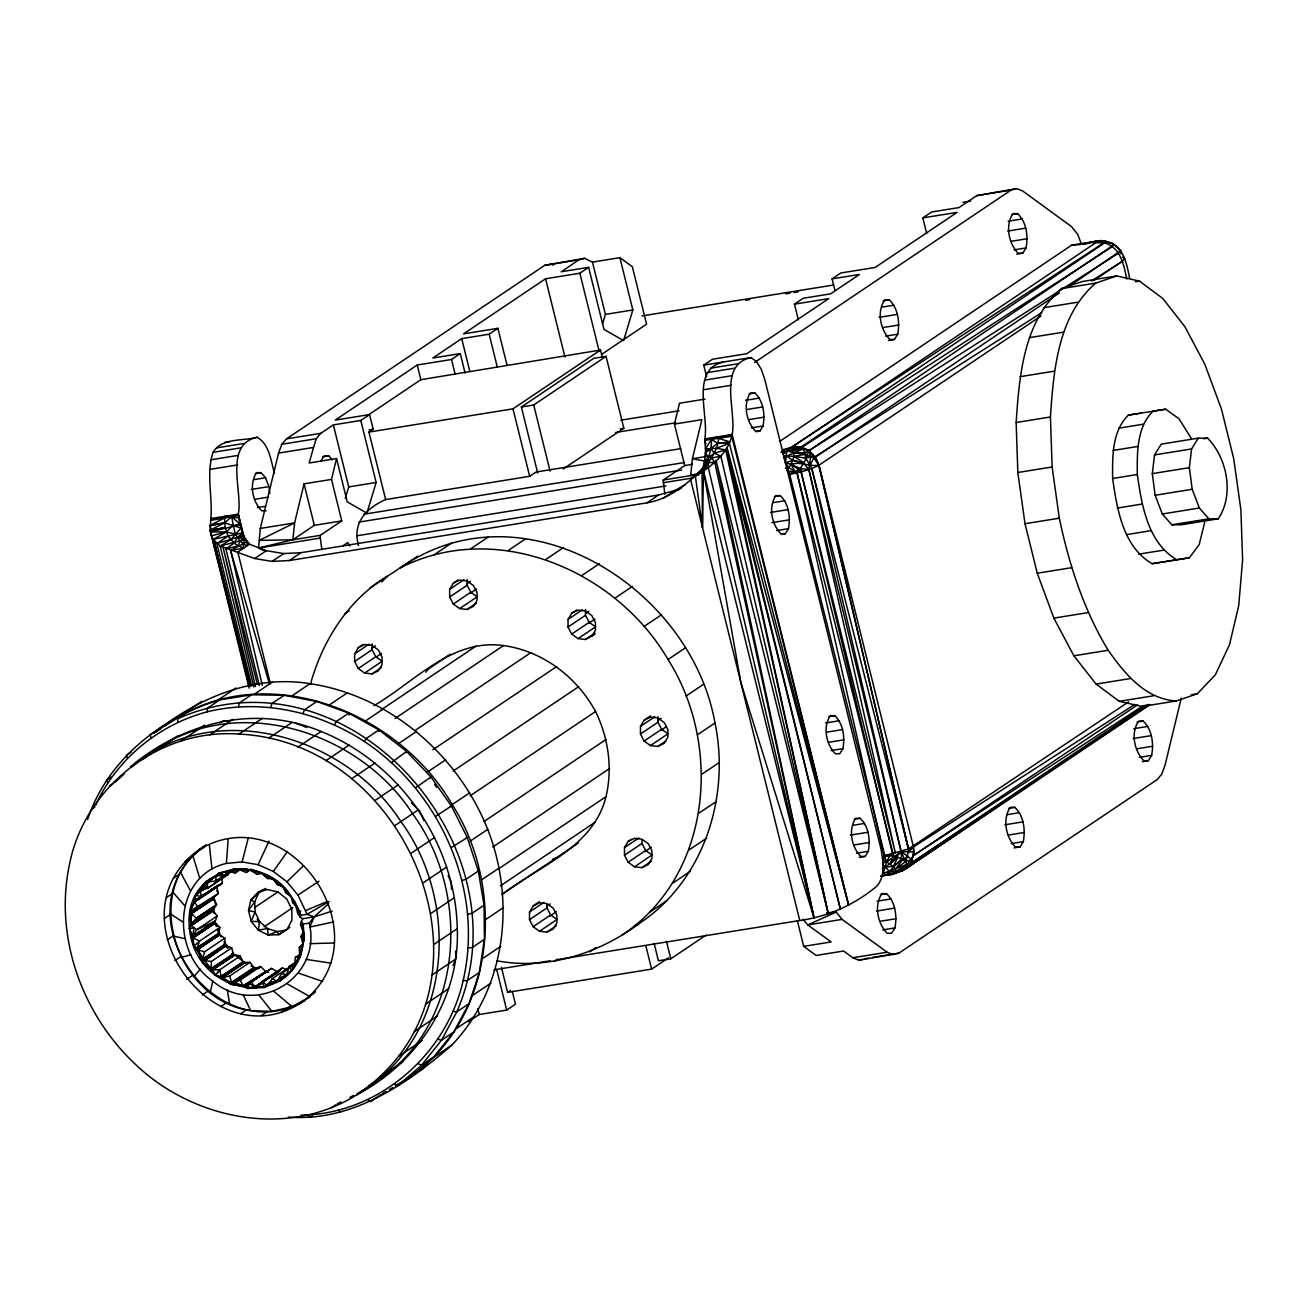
<?xml version="1.0" encoding="UTF-8"?>
<svg xmlns="http://www.w3.org/2000/svg" width="1308" height="1308" viewBox="0 0 1308 1308"><rect width="100%" height="100%" fill="white"/><g stroke="black" fill="none" stroke-linecap="round" stroke-linejoin="round"><path stroke-width="1.5" d="M358.327 647.656L364.703 644.582L372.044 645.433L378.404 649.994L382.05 657.025L382.034 664.66L378.355 670.841L371.979 673.914L364.638 673.064L358.294 668.502L354.632 661.472L354.648 653.853L358.327 647.656L363.101 644.452M364.638 673.064L382.149 661.308L375.788 656.747L372.126 649.716L372.142 643.994M453.336 583.188L459.713 580.114L467.054 580.965L473.398 585.526L477.06 592.557L477.044 600.192L473.365 606.372L466.989 609.446L459.648 608.596L453.287 604.034L449.641 597.004L449.658 589.368L453.336 583.188L458.111 579.984M459.648 608.596L477.142 596.824L470.798 592.279L467.136 585.248L467.152 579.526M533.19 905.872L539.566 902.782L546.908 903.632L553.251 908.193L556.914 915.224L556.897 922.859L553.219 929.04L546.842 932.114L539.501 931.263L533.141 926.718L529.495 919.671L529.511 912.052L533.19 905.872L539.55 901.588M539.501 931.263L556.995 919.508L550.652 914.946L546.989 907.915L547.006 904.106M594.944 634.266L585.379 639.481L578.038 638.631L571.694 634.086L568.032 627.039L568.048 619.42L571.727 613.239L576.501 610.019M578.038 638.631L595.549 626.875L589.189 622.314L585.526 615.283L585.543 609.561M628.2 841.387L634.56 838.314L641.917 839.164L648.261 843.725L651.924 850.756L651.907 858.391L648.212 864.572L641.852 867.645L634.511 866.795L628.151 862.25L624.488 855.203L624.505 847.584L628.2 841.387L631.372 839.262M644.157 720.185L650.534 717.111L657.875 717.961L664.235 722.506L667.881 729.537L667.865 737.172L664.186 743.353L657.81 746.443L650.468 745.576L644.108 741.031L640.462 734.001L640.479 726.365L644.157 720.185L650.517 715.901M634.511 866.795L652.005 855.04L645.661 850.478L641.999 843.447L641.999 839.638M650.468 745.576L667.963 733.821L661.619 729.275L657.957 722.229L657.973 716.506M1129.621 278.391C1126.793 263.938 1123.441 244.187 1105.734 241.555L791.013 447.401L792.73 449.952C796.065 457.326 790.653 464.438 787.285 470.618L789.656 474.379L886.432 862.185L883.26 873.384C889.489 878.159 898.563 871.504 904.711 869.297L973.871 822.405M211.765 889.358L216.817 885.974L218.289 893.56L213.678 897.419L216.539 904.613L212.991 910.237L217.079 916.074L214.855 922.532L219.891 927.405L199.552 941.09L192.897 937.738L189.464 928.745L194.058 927.781L192.521 937.133L193.797 946.256L197.197 949.592L202.707 962.23L211.406 969.719L215.444 975.294L221.265 977.534L230.862 984.303C236.225 981.131 242.699 986.167 247.67 988.472L264.363 987.442L276.773 981.082L279.52 981.311L291.815 970.601L294.513 965.091L295.33 957.489L299.614 955.429L299.287 947.303C307.478 942.79 302.197 931.247 303.08 924.102L301.347 921.453L302.835 918.674L300.333 917.366L297.701 913.442C283.918 849.301 181.42 856.544 189.464 928.745C197.345 1005.574 313.397 1010.152 303.08 924.102L309.26 923.105L314.182 916.843L328.521 903.779M1204.668 522.464L1199.142 544.717L1189.348 557.797L1152.119 563.699C1122.934 546.695 1117.081 509.155 1112.618 478.499C1112.487 456.721 1111.751 431.673 1128.363 415.11L1165.608 409.208L1178.999 418.756L1191.212 438.294M1189.348 557.797L1176.808 559.726C1147.639 542.722 1141.786 505.166 1137.306 474.51C1137.175 452.731 1136.439 427.683 1153.051 411.137L1165.608 409.208M227.608 948.349L225.139 944.834L224.845 938.147L219.106 934.435L196.707 949.052L199.552 941.09L193.797 946.256C197.541 950.589 204.048 955.952 202.707 962.23L212.059 970.029L219.891 969.669L240.231 956.001L243.223 962.377L249.992 962.312L254.177 968.116L259.164 968.558M556.309 959.778L799.76 920.505C828.193 916.646 854.516 904.629 876.638 886.35C885.647 876.327 883.145 861.334 881.036 849.17L764.886 379.827L761.223 369.199L756.351 361.384L750.988 357.575C717.144 365.014 736.829 411.906 732.153 434.469C729.406 448.366 719.171 459.206 708.298 467.561L704.62 467.201L695.365 476.226L702.478 527.435L703.459 470.994C708.969 460.089 718.975 450.165 718.517 436.676L711.536 439.341L704.718 438.899C709.394 416.336 689.708 369.445 723.553 362.005M708.298 467.561L708.413 462.721L704.571 460.939L705.568 450.41L704.718 438.899L732.153 434.469L848.63 905.169L727.019 447.532L840.439 909.338L726.365 448.693L828.275 913.72L716.13 460.841L813.985 917.644L740.949 682.907L703.459 470.994L708.298 467.561L813.985 917.644L714.708 462.264L711.716 458.029L705.355 455.74M882.246 868.414L889.947 864.016L893.675 856.102L797.013 472.809L788.789 467.528L785.454 462.869L787.04 448.693L791.013 447.401M232.889 952.911L231.712 954.219L233.903 954.987L211.406 969.719L233.396 954.497L231.712 947.826L211.373 961.494L211.046 968.705L233.396 954.497L240.231 956.001M1082.713 243.844L1104.59 240.721L1114.236 244.58L809.112 450.59L804.109 462.836L792.762 460.367L785.454 462.869L791.046 464.307L795.264 472.351L787.285 470.618L789.656 474.379L798.567 469.899L801.117 471.943L895.408 853.225L808.884 469.507L810.568 457.081L809.112 450.59L801.199 446.895L792.959 446.502L1096.921 241.947L1105.734 241.555L1101.189 240.574L1071.808 245.07L779.503 441.532M95.5 805.532C116.298 759.441 158.546 724.714 207.285 711.797L207.498 708.135L219.744 699.894L251.463 694.777L284.13 695.316L316.863 701.48L348.745 713.122L378.944 729.913L406.592 751.397L430.97 777.001L451.391 805.99L467.316 837.61L478.303 870.997L484.042 905.218L484.401 939.34L479.333 972.449L469.016 1003.645L453.712 1032.061L433.831 1056.929L409.927 1077.563L396.291 1085.493M356.855 1094.747C511.493 991.219 412.331 741.701 238.939 734.099C160.116 728.066 85.118 786.37 69.667 863.542C53.873 936.103 81.685 1013.88 135.28 1064.221C192.897 1119.468 287.204 1138.777 356.855 1094.747C417.857 1062.815 460.089 998.56 457.277 928.68C455.511 843.742 400.035 763.12 321.13 731.483C255.207 703.835 183.856 722.13 130.424 766.75M216.18 926.277L214.855 922.532L192.521 937.133L214.692 921.846L192.57 936.397L189.464 928.745L190.886 924.118L191.36 912.673L197.949 907.229L194.418 901.833L195.628 895.228L205.585 882.132L215.706 881.02L216.065 876.033L219.106 873.074L235.015 868.823L251.921 869.787C274.811 875.379 293.074 893.397 300.889 915.306L300.333 917.366L297.554 908.275L300.889 915.306L307.086 914.308L329.158 901.506M704.898 440.355L731.761 436.3L848.63 905.169L729.357 443.347L717.667 443.298L711.536 439.341C711.634 449.511 708.609 459.5 703.034 467.986C687.795 483.649 669.516 499.116 646.97 502.828L289.33 560.543L272.097 561.394L254.684 558.532L220.202 546.057L213.237 539.403L211.438 535.839L210.147 530.214L210.866 518.573C212.73 496.713 205.994 473.61 213.024 452.339C222.262 437.281 242.503 441.45 257.136 437.248C269.644 444.507 270.805 460.808 274.484 473.365M244.858 539.795L240.999 528.056L238.301 514.158C242.977 491.579 223.308 444.687 257.136 437.248M395.359 1085.771C494.081 1032.928 509.319 893.691 452.192 804.584C396.864 708.691 259.262 655.88 164.203 726.316M288.365 1117.065C351.149 1122.15 406.445 1084.659 451.62 1045.288C506.082 988.668 515.81 900.852 487.721 829.354C458.045 754.912 390.176 695.807 310.094 683.659C252.934 674.503 198.048 697.916 154.115 732.987L160.851 728.54M621.97 935.138C711.356 876.033 722.752 746.001 668.045 659.51C616.182 570.386 496.124 518.884 400.264 567.901C523.184 481.851 691 587.259 714.986 722.981C730.371 797.013 703.867 880.546 639.481 923.366C599.178 953.434 547.382 970.307 497.204 960.824M309.26 923.105C322.455 978.384 255.42 1017.706 212.763 981.082C170.874 953.074 172.64 875.968 226.398 863.394L228.132 839.703M1016.136 422.517C1019.341 375.723 1023.477 321.49 1061.409 288.643L1082.419 281.482L1116.721 275.939L1139.481 281.122L1162.649 298.355L1184.868 326.624L1204.864 364.311L1221.476 409.208L1233.722 458.716L1240.9 509.94L1242.6 559.922L1238.709 605.751L1229.471 644.762L1215.394 674.683L1197.327 693.796L1176.301 700.957L1142.015 706.484L1119.256 701.317L1096.088 684.084L1073.868 655.798L1053.872 618.128L1037.26 573.231L1025.014 523.723L1017.837 472.499L1016.136 422.517L1050.422 416.99C1053.643 370.197 1057.78 315.964 1095.695 283.117L1116.721 275.939M266.047 551.306L258.592 548.019L260.308 528.432L278.555 453.091L281.841 444.262L286.517 438.85L544.684 265.344L584.611 258.297L592.459 262.091L605.408 314.394L602.514 323.975M378.78 731.597L378.944 729.913L366.681 738.153L364.196 741.391C318.351 711.47 260.946 698.652 207.285 711.797M315.473 991.448C222.327 1078.364 98.46 911.202 205.781 845.181L184.82 861.792M304.878 1000.326C221.771 1050.062 127.563 928.337 190.657 857.885M266.014 551.126L258.592 548.019L292.829 539.795L294.594 522.906L304.061 483.829L331.496 479.415L336.548 458.568L309.113 462.999L316.144 438.736L320.803 433.324L333.36 424.887L360.795 420.457L369.543 414.571L373.172 429.237L368.938 432.081L385.647 499.558C366.093 508.256 351.95 523.233 358.588 545.534M243.043 994.489L250.613 1010.561C176.09 1000.522 138.517 887.936 206.468 845.23M763.054 425.983C765.115 414.652 763.627 401.229 754.88 392.972L750.449 392.956C742.781 404.254 746.198 421.617 755.468 431.084L759.883 431.1L763.054 425.983L751.283 427.88M788.462 528.661C790.523 517.314 789.035 503.907 780.287 495.634L775.857 495.634C768.188 506.932 771.606 524.279 780.876 533.762L785.291 533.762L788.462 528.661L776.69 530.558M842.908 748.666C844.968 737.32 843.48 723.913 834.733 715.639L830.302 715.623C822.634 726.937 826.051 744.285 835.322 753.751L839.736 753.768L842.908 748.666L831.136 750.563M897.729 334.178C899.871 322.406 898.334 308.475 889.244 299.892L884.649 299.875C876.687 311.615 880.219 329.632 889.849 339.475L894.443 339.475L897.729 334.178L885.614 336.14M868.316 851.328C870.376 839.998 868.888 826.574 860.141 818.301L855.71 818.301C848.042 829.599 851.459 846.946 860.729 856.429L865.144 856.429L868.316 851.328L856.544 853.225M894.966 927.912C897.108 916.14 895.571 902.209 886.481 893.626L881.886 893.609C873.924 905.349 877.455 923.366 887.086 933.209L891.68 933.209L894.966 927.912L882.867 929.874M1026.077 247.915C1028.219 236.143 1026.682 222.213 1017.591 213.629L1012.997 213.613C1005.035 225.352 1008.566 243.37 1018.196 253.212L1022.791 253.212L1026.077 247.915L1013.962 249.877M1023.314 841.649C1025.456 829.877 1023.919 815.947 1014.828 807.363L1010.234 807.347C1002.271 819.086 1005.803 837.104 1015.433 846.946L1020.027 846.946L1023.314 841.649L1011.215 843.611M1152.315 473.643L1154.539 454.922L1161.226 444.131L1198.259 438.164L1207.627 438.164C1227.231 458.209 1234.441 494.914 1218.222 518.818L1181.189 524.802L1171.821 524.786L1162.305 513.979L1155.16 495.258L1152.315 473.643L1189.364 467.659L1191.572 448.955L1198.259 438.164M1151.661 755.386C1153.803 743.614 1152.266 729.684 1143.176 721.1L1138.581 721.084C1130.619 732.823 1134.15 750.841 1143.781 760.684L1148.375 760.684L1151.661 755.386L1139.562 757.348M219.891 927.405L218.812 933.781L196.723 947.957L193.797 946.256L193.208 937.934L215.264 923.105L192.897 937.738L214.855 922.532L213.776 922.303L214.806 921.224L196.74 929.743L190.952 925.475L190.085 911.235L194.451 901.196L201.923 897.043L199.83 890.911L207.923 888.181L228.262 874.512L228.671 871.357M502.027 894.492C539.354 865.651 593.391 847.502 606.013 796.654C612.765 767.894 608.4 737.941 595.565 711.519C576.779 676.972 542.836 651.057 503.515 645.563C451.652 638.337 414.75 681.926 373.941 705.682M195.628 895.228L201.759 896.667L194.892 900.623L195.628 895.228L206.043 887.543M883.57 859.977L884.11 856.266L889.963 855.53L904.482 859.111L907.425 856.07L908.471 849.006L818.988 465.174L815.358 457.064L809.112 450.59L798.207 446.649L783.181 449.576L781.268 452.257L802.769 449.004L809.112 450.59L818.743 465.305L908.471 849.006L884.028 855.726L882.916 860.877L883.57 859.977L893.217 866.305L897.255 872.305L880.595 876.262M263.137 889.554L258.673 893.004L254.733 901.866L255.076 912.068L259.622 921.6L258.314 930.201L268.222 935.04L278.653 934.713L289.918 927.307M301.085 1115.135C378.045 1114.416 446.649 1054.886 463.163 980.46C484.14 890.11 440.616 792.125 364.196 741.391M219.123 879.793L207.923 888.181L207.089 882.491L219.254 873.875M310.83 684.46L311.5 680.454C323.959 638.451 349.318 598.933 387.479 576.158L381.822 581.946M238.547 706.761L239.217 703.017L251.463 694.777M301.347 921.453L300.497 924.789L303.342 932.179L301.363 937.542L303.897 939.504L300.186 956.262L294.218 965.762L289.313 966.35L286.779 974.411L279.094 978.58L279.52 981.311L289.182 972.531M213.793 899.822L214.512 896.013M299.467 955.756L300.186 956.262L302.491 944.572L300.186 956.262L294.578 964.715L299.091 956.083L300.186 956.262L299.761 954.758M210.245 992.674L212.763 981.082M224.845 938.147L204.506 951.832L202.92 958.993L225.139 944.834L203.1 960.072L197.197 949.592L219.106 934.435L217.488 930.037M702.559 469.866L704.571 460.939L708.429 457.571L714.381 453.189L725.678 449.936L828.275 913.72L720.822 456.149L714.381 453.189L710.898 448.628L705.568 450.41M664.807 494.195L663.205 480.036L684.722 465.583L674.438 424.086L679.49 403.24L704.963 399.12M1181.32 697.932L1164.97 765.458L1161.668 774.287L1157.008 779.699L898.825 953.205L858.915 960.252L852.816 957.75L843.578 951.014L816.143 955.445L803.701 946.371L797.34 920.668M1137.584 704.849L913.867 855.236L907.098 864.833L906.33 867.891L903.158 870.376L886.203 875.363M226.398 863.394L242.111 861.939L248.389 837.578M299.761 954.382L302.344 944.752M233.903 954.987L212.059 970.029L234.524 955.232L212.452 970.062L215.444 975.294L219.891 969.669L221.265 977.534L230.862 984.303L244.956 986.216L247.67 988.472L249.092 983.469L255.665 987.213L259.54 984.826M345.247 498.413L348.713 486.903L333.36 424.887M360.795 420.457L376.148 482.489L366.894 513.145L347.274 501.896L336.548 458.568M592.459 262.091L619.894 257.66L632.843 309.963L623.589 340.62L603.969 329.371L588.616 267.339L561.181 271.77L578.986 259.802L584.611 258.297M270.756 707.285L271.884 703.557L284.13 695.316M1041.005 315.964L818.988 465.174L913.36 846.521L913.851 851.917L911.12 863.133L905.561 868.97L899.839 871.21L903.158 870.376L891.206 874.333M87.587 819.544C107.043 760.177 161.162 717.307 219.744 699.894M783.427 456.361L786.713 456.067L792.762 460.367L803.897 463.522L808.884 469.507L901.147 851.655L907.425 856.07L905.528 861.694L895.767 868.692L883.26 873.384M240.28 869.575L235.195 872.992L227.706 871.242L235.015 868.823L236.748 870.965L226.987 871.291L224.927 875.886L216.458 875.624L205.585 882.132L200.386 890.454L203.737 888.394M453.009 965.615L455.887 958.224L455.56 951.096M287.319 973.463L291.815 970.601L293.581 966.187M406.036 752.77L406.592 751.397L391.452 762.58M302.998 713.367L304.617 709.721L316.863 701.48M242.111 861.939L258.085 864.686L268.99 841.109M1134.837 704.391L913.376 847.044L908.471 849.006L811.843 468.575L810.159 465.321L813.854 457.522L1041.74 312.694M286.828 969.735L282.397 967.871L262.058 981.54L256.662 986.739L261.387 983.567L256.352 986.984L264.363 987.442L277.59 981.049L281.531 973.512L291.7 966.677M282.692 887.004L273.356 879.614L277.361 884.862L282.92 886.513L285.863 893.037L290.262 895.898C283.918 889.26 278.212 877.962 267.584 878.551L261.796 873.466L257.006 874.365C251.725 869.951 239.151 864.85 235.195 872.992L237.827 870.31M882.687 864.49L885.532 867.237L893.217 866.305L898.007 857.149L889.947 864.016L901.147 851.655L913.851 851.917L911.12 863.133L891.615 874.136L885.941 875.183L901.572 858.62L901.147 851.655L811.843 468.575L818.743 465.305L815.358 457.064L1059.366 292.959M702.478 527.435L702.085 471.992L704.62 467.201L703.917 464.585M784.064 458.552L786.713 456.067L793.694 456.247L804.109 462.836L797.013 472.809L884.028 855.726L889.963 855.53L892.514 854.01L801.117 471.943L811.843 468.575M882.982 862.806L886.432 862.185L889.963 855.53M233.102 953.859L211.046 968.705L204.767 960.693L202.707 962.23L225.548 945.406L231.712 947.826M189.464 928.745L191.213 925.704L213.286 910.875L190.952 925.475L212.991 910.237L190.706 924.821L212.959 909.55L190.886 924.118L190.085 911.235L194.565 902.111L222.262 883.374L221.82 876.949M334.439 724.845L336.499 721.362L348.745 713.122L349.023 715.035M591.756 636.407L595.434 630.227L595.451 622.592L591.805 615.561L585.444 611L578.103 610.149L571.727 613.239M302.638 942.905L301.036 936.25L303.194 932.702L303.897 939.504L303.342 932.179M320.901 461.152L324.188 455.854L328.782 455.871L332.281 459.844M711.536 439.341L705.47 448.971L716.359 448.268L725.678 449.936M714.708 462.264L708.413 462.721L704.276 465.893L699.273 473.12L701.464 470.945M699.273 473.12L704.62 467.201M258.085 864.686L273.339 871.439L287.482 851.475M267.927 984.711L272.309 978.646L292.649 964.977M885.532 867.237L889.554 871.635L897.174 870.785L906.902 864.441L904.482 859.111L902.782 859.552L895.767 868.692L906.902 864.441L908.177 866.223L897.255 872.305L907.098 864.833M211.046 529.724L210.032 525.407L224.616 522.857L240.999 528.056L230.666 539.812L220.202 546.057L253.785 686.962M425.77 672.198L428.19 669.222L450.263 654.196M217.161 875.428L219.106 873.074L226.382 871.782M202.707 962.23L226.121 945.766L203.1 960.072L225.548 945.406M266.227 985.202L271.099 982.046L264.363 987.442L262.058 981.54L267.061 985.382L270.87 982.848M296.769 906.755L292.747 902.716L294.316 900.82L300.889 915.306M193.698 976.782L200.353 969.163M219.957 970.16L215.444 975.294L220.741 976.635L243.223 962.377L221.265 977.534L243.795 962.753L221.984 977.73L244.433 962.851L222.36 977.681L232.268 983.207L243.141 985.905L271.541 968.378L278.212 972.236M203.59 888.312L200.386 890.454L210.147 880.922M1067.835 287.269L1120.907 250.564L1112.552 243.337L1109.249 243.206M1093.537 280.648L1122.346 261.289L1124.716 258.624L1122.558 257.038M430.07 777.998L430.97 777.001L415.486 787.792M279.307 971.272L282.397 967.871M904.711 869.297L908.177 866.223M908.717 851.949L913.376 847.044L913.867 855.236L1142.783 705.96M312.71 994.064L315.359 991.415M273.339 871.439L286.926 881.788L303.57 865.667M249.158 685.85L213.237 539.403L226.219 531.947L232.661 525.783L240.165 524.034L243.582 537.899M799.76 920.505L690.493 479.022L700.499 471.354L703.459 470.994L813.985 917.644M115.186 782.184L124.211 773.895M131.732 766.979C214.218 696.526 345.541 735.439 400.902 821.555C461.757 904.041 452.012 1040.661 357.231 1093.619M143.406 759.13C225.875 688.678 357.215 727.591 412.56 813.707C473.431 896.193 463.686 1032.83 368.905 1085.771M150.747 753.833L153.755 751.07M391.517 1069.797L383.048 1077.596L379.32 1078.642M258.624 922.483L259.622 921.6L267.47 928.549L277.083 931.574L286.55 930.037M233.38 621.235L210.147 530.214L224.616 522.857L231.598 516.774L238.301 514.158L244.661 539.861M156.6 731.548L162.568 726.381M244.253 538.765L242.765 532.83L237.222 537.555L234.148 543.098L225.892 548.886L259.376 685.67M782.822 454.35L791.013 448.513L800.872 448.023L802.769 449.004L806.742 455.413L813.854 457.522M299.041 1004.25C388.133 943.068 292.698 795.133 199.944 849.105M886.432 862.185L901.147 851.655L904.482 859.111M297.701 913.442L300.726 911.055M191.36 912.673L214.038 896.912L192.554 911.316L190.085 911.235L191.36 912.673L213.564 898.073L191.475 913.327L213.744 898.76L215.983 905.332L190.886 924.118L191.671 913.589L190.085 911.235L218.289 893.56L216.719 890.421M201.007 849.366L204.113 847.126M893.217 866.305L902.782 859.552M207.907 881.919L219.842 873.352M196.707 949.052L218.812 933.781M206.026 887.151L199.666 891.5L206.484 887.02M259.033 984.924L255.665 987.213L258.886 985.087M267.453 979.169L272.505 975.719M214.806 921.224L192.57 936.397L196.74 929.743L217.079 916.074M278.113 980.559L281.285 978.4M200.843 896.847L194.451 901.196L216.588 886.579L194.418 901.833L216.637 887.282M204.032 894.672L208.839 891.418M213.629 888.148L216.817 885.974M213.188 908.978L190.886 924.118L196.2 918.281L216.539 904.613M272.129 981.948L267.061 985.382L271.884 982.161M905.234 868.757L1030.034 784.457M1033.385 782.168L1041.806 776.462M1046.841 773.028L1053.578 768.466M1060.297 763.888L1065.35 760.471M1073.754 754.749L1077.122 752.476M1087.21 745.625L1093.946 741.047M1100.666 736.486L1105.718 733.052M1112.438 728.491L1117.49 725.057M216.311 876.246L219.679 873.973M203.034 888.737L199.83 890.911L203.231 888.655M977.256 820.116L1000.865 804.093M1004.233 801.804L1014.354 794.937M1017.738 792.648L1026.159 786.926M1031.227 783.508L1037.98 778.93M1044.716 774.352L1053.153 768.63M1058.221 765.196L1064.957 760.618M1071.71 756.04L1076.762 752.607M1085.199 746.884L1090.267 743.451M1098.704 737.745L1102.072 735.456M1112.192 728.589L1117.245 725.155M271.492 976.765L274.844 974.493M465.059 372.993L460.269 353.601L451.505 359.487L417.219 365.014L335.257 420.113L369.543 414.571M588.616 267.339L579.869 273.225L545.567 278.767L463.604 333.851L497.89 328.324L507.095 365.472M497.89 328.324L489.143 334.194L461.708 338.625L432.834 358.032L460.269 353.601M367.319 415.666L420.849 379.696L600.486 350.037L602.399 357.738M251.676 685.997L216.866 543.588L228.033 536.067L242.765 532.83M684.754 485.072L674.944 490.435L658.643 494.996L300.987 552.695L283.771 553.562L266.358 550.684L249.468 544.21L237.811 552.058L270.364 683.61M254.684 558.532L266.358 550.684M260.308 528.432L294.594 522.906L259.262 540.384L292.829 539.795L314.329 525.342L341.764 520.911L331.496 479.415M272.097 561.394L283.771 553.562M292.829 539.795L320.264 535.364L341.764 520.911M368.938 432.081L512.981 408.848L600.486 350.037M289.33 560.543L300.987 552.695M537.702 473.022L521.369 406.984L593.701 358.359L606.045 356.365L623.834 428.239L563.274 468.934M601.794 354.272L646.561 324.188L632.353 266.734L619.894 257.66M521.369 406.984L533.713 404.989L606.045 356.365M342.892 545.828L347.814 542.509L349.776 545.976M385.647 499.558L529.675 476.308L536.1 472.008L680.765 448.66M184.395 712.974L201.906 701.219M189.84 710.522L150.322 734.622L150.91 737.908M706.614 376.753L703.737 365.128L712.484 359.242L746.786 353.716L828.749 298.616L794.463 304.159L798.338 319.806M794.463 304.159L803.21 298.273L830.645 293.842L859.52 274.435L832.084 278.866L834.962 290.49M832.084 278.866L840.848 272.98L875.134 267.453L957.096 212.37L922.81 217.896L926.685 233.543M922.81 217.896L931.558 212.01L958.993 207.58L976.798 195.628L1016.725 188.581L1022.823 191.082L1071.481 226.562L1077.841 234.573L1081.226 243.729M131.013 752.165L126.418 755.256L127.367 758.248M344.511 614.008L349.285 610.787M218.403 699.78L235.914 688.008M434.272 554.706L451.767 542.934M111.131 777.034L106.537 780.124L107.763 782.773M154.557 751.544L177.888 735.864M109.365 786.108L113.731 783.165M181.158 740.868L204.489 725.188M254.913 693.845L272.407 682.089M470.766 548.771L488.276 537.016M754.602 362.463L1011.084 190.085L1016.725 188.581M91.936 809.096L94.846 807.134M209.525 734.998L232.873 719.318M449.658 589.368L463.964 579.755M292.583 695.415L310.094 683.659M508.452 550.341L525.947 538.585M354.648 653.853L368.97 644.223M238.939 734.099L262.27 718.419M467.038 583.548L470.373 581.308M449.641 597.004L467.136 585.248M354.632 661.472L372.126 649.716M453.287 604.034L470.798 592.279M358.294 668.502L375.788 656.747M469.932 593.456L476.603 588.976M376.59 656.812L381.593 653.444M268.614 738.202L291.946 722.506M466.989 609.446L476.537 603.037M371.979 673.914L381.527 667.505M330.074 704.423L347.585 692.668M545.943 559.35L563.437 547.578M646.97 502.828L658.643 494.996M663.287 498.283L674.944 490.435M678.002 490.238L681.337 487.982M297.799 747.162L321.13 731.483M381.02 709.933L475.965 646.136M366.027 720.544L383.522 708.773M581.88 575.471L599.391 563.699M325.725 760.782L349.072 745.102M395.016 718.484L503.515 645.563M1126.744 279.078C1123.981 265.115 1120.531 247.179 1104.475 242.977L801.199 446.895L792.959 446.502M173.441 878.257L179.278 874.349M568.048 619.42L582.371 609.79M585.428 613.583L588.764 611.343M568.032 627.039L585.526 615.283M166.492 897.533L172.329 893.626M415.764 729.995L531.048 652.512M399.136 743.189L416.631 731.417M614.989 598.116L632.5 586.344M351.688 778.701L375.02 763.022M571.694 634.086L589.189 622.314M588.338 623.507L594.993 619.011M200.386 890.454L203.754 888.181M215.706 881.02L229.276 871.913M231.712 871.324L224.927 875.886L219.106 873.074L222.425 875.722M164.367 918.51L170.203 914.586M217.292 885.581L222.262 883.374L194.892 900.623L204.489 894.181M207.694 892.04L212.485 888.819M585.379 639.481L594.927 633.072M239.102 869.542L246.035 872.485L251.12 869.068M432.932 749.713L556.685 666.54M213.744 898.76L191.671 913.589L196.2 918.281L215.983 905.332M167.195 939.962L173.032 936.038L184.853 938.604M375.004 800.447L398.335 784.767M428.206 771.54L445.701 759.784M644.059 626.467L661.57 614.711M213.776 922.303L214.937 921.519L216.981 926.653M453.238 770.984L578.692 686.667M174.798 960.628L180.635 956.704M254.52 907.654L278.195 891.729M196.723 947.957L218.796 933.127M395.065 825.479L418.397 809.783M224.976 944.163L202.92 958.993L197.197 949.592L219.613 934.909L197.541 949.739L204.506 951.832M264.102 926.865L292.845 907.556M186.733 979.332L192.57 975.408M452.192 804.584L469.686 792.828M668.045 659.51L685.539 647.738M231.712 954.219L232.873 953.434L245.741 963.358M470.112 795.836L595.565 711.519M220.741 976.635L242.814 961.805M411.35 853.11L434.697 837.431M222.36 977.681L229.652 975.981L249.992 962.312M202.331 994.979L208.168 991.055M253.67 967.609L231.598 982.455L230.862 984.303L243.141 985.905L265.802 971.452L243.893 986.494L266.456 971.566L244.612 986.395L267.028 971.37M301.036 936.25L304.437 933.961M260.586 966.498L255.436 968.312L233.364 983.142L240.247 980.166L260.586 966.498L265.213 971.059M484.074 821.457L606.127 739.412M299.287 947.303L302.688 945.03M271.541 968.378L244.956 986.216L251.201 982.046L254.847 986.821L274.32 974.346M220.66 1006.637L226.497 1002.729M295.33 957.489L300.415 954.072M640.479 726.365L654.801 716.735M470.21 841.126L487.721 829.354M686.062 696.036L703.573 684.28M276.92 971.991L254.847 986.821L247.67 988.472M294.398 962.933L289.313 966.35L291.815 970.601M657.859 720.528L661.194 718.288M640.462 734.001L657.957 722.229M423.449 882.655L446.796 866.975M644.108 741.031L661.619 729.275M660.753 730.453L665.756 727.084M240.672 1013.667L246.509 1009.743M492.724 847.077L609.692 768.45M657.81 746.443L665.772 741.08M261.191 1015.646L267.028 1011.722M478.303 870.997L466.057 879.221L462.133 880.447M281.04 1012.441L290.212 1006.277M431.051 913.344L454.383 897.664M481.622 879.826L499.133 868.054M697.491 734.753L714.986 722.981M499.198 868.43L606.013 796.654M500.392 885.892L595.32 822.078M484.042 905.218L471.796 913.442L467.806 914.178M502.076 894.296L578.365 843.022M433.945 944.376L457.277 928.68M486.036 919.295L503.531 907.539M701.889 774.222L719.384 762.466M484.401 939.34L472.139 947.581L468.15 947.826M432.049 974.95L455.397 959.255M624.505 847.584L638.827 837.954M529.511 912.052L543.817 902.422M546.891 906.215L550.227 903.975M624.488 855.203L641.999 843.447M529.495 919.671L546.989 907.915M483.257 958.126L500.751 946.354M699.11 813.053L716.604 801.281M628.151 862.25L645.661 850.478M533.141 926.718L550.652 914.946M644.795 851.655L651.466 847.175M549.785 916.123L556.456 911.643M425.443 1004.266L448.775 988.586M479.333 972.449L467.087 980.689L463.163 980.46M641.852 867.645L651.4 861.236M546.842 932.114L556.39 925.704M414.276 1031.571L437.608 1015.891M473.398 994.898L490.892 983.125M689.251 849.808L706.761 838.052M469.016 1003.645L456.77 1011.885L441.45 1040.301L421.585 1065.17L397.681 1085.803L394.754 1084.087M398.826 1056.177L422.173 1040.498M331.398 1107.745L335.78 1104.802M379.533 1077.416L402.864 1061.736M501.405 967.299L507.602 992.363L510.414 990.467M554.265 961.429L557.453 959.287M456.819 1028.268L474.314 1016.512M672.672 883.194L690.183 871.422M468.297 1021.875L479.268 1014.501L506.703 1010.07L515.466 1004.184L512.278 991.35M453.712 1032.061L441.45 1040.301L437.902 1039.222M589.679 951.815L596.039 947.532M433.831 1056.929L421.585 1065.17L418.315 1063.731M434.125 1057.06L451.62 1045.288M649.978 911.987L667.472 900.215M381.118 1094.453L370.409 1101.663L367.859 1099.701M507.602 992.363L651.629 969.13L668.47 957.816M654.098 943.313L658.431 960.791L670.775 958.813L706.091 935.056M1128.591 701.856L908.471 849.006M1145.04 705.879L911.12 863.133L1149.797 704.407M905.561 868.97L1149.699 704.881M216.458 875.624L219.679 873.482M194.892 900.623L208.381 891.615M255.436 968.312L232.988 983.256L254.815 968.361L232.268 983.207L254.177 968.116L231.598 982.455L229.652 975.981M263.726 981.867L266.946 979.725M372.044 648.032L375.396 645.825M219.45 873.793L205.585 882.132L206.991 883.047M369.968 587.913L417.759 556.145M246.035 872.485L249.354 870.294M332.216 911.169L314.182 916.843L307.086 914.308L297.962 895.081L318.988 881.216M1112.389 246.64L800.872 448.023L792.73 449.952M1118.667 253.082L809.112 450.59L805.139 452.781L793.678 452.601L786.876 450.917M1091.477 280.975L1122.346 261.289M695.365 476.226L702.085 471.992M781.268 452.257L787.04 448.693M435.613 816.388L451.391 805.99L450.197 806.578M250.858 870.425L251.921 869.787L260.962 873.352M382.655 1093.423L386.073 1091.444M389.473 1089.466L392.891 1087.471M896.127 873.172L895.244 873.123L898.22 871.847M157.941 747.767L167.98 742.192M219.515 722.784L222.818 720.953L228.655 720.675M252.379 1010.626L271.901 1011.411L292.142 1006.719L310.078 996.729L287.646 984.123M634.086 926.146L639.481 923.366M414.652 1073.083L423.612 1068.44M210.032 525.407L224.535 517.984L224.584 516.366L238.873 517.903L244.236 539.697M374.742 1081.847L380.187 1079.067M337.235 1103.821L340.865 1101.957M349.955 1097.33L353.601 1095.466M265.835 888.394L257.692 892.53L250.858 900.051L248.504 910.45L251.201 921.339L258.314 930.201L267.47 928.549L268.222 935.04L277.083 931.574L278.653 934.713L287.204 929.318L291.946 920.096L291.766 909.125L286.714 898.956L277.95 891.909L267.47 889.587L257.692 892.53L258.673 893.004L250.858 900.051L254.733 901.866L248.504 910.45L255.076 912.068L251.201 921.339L259.622 921.6M786.713 456.067L802.769 449.004M292.747 902.716L292.485 901.686L294.316 900.82M451.309 847.551L467.316 837.61L465.893 837.758M893.2 954.726L887.102 952.208L842.074 919.393L836.27 912.052L807.788 924.92L802.965 919.181M305.778 910.482L327.131 901.539M277.59 981.049L267.682 985.006L280.026 978.956L276.773 981.082L272.309 978.646M716.359 448.268L729.357 443.347M312.547 1116.051L308.786 1117.408L307.118 1115.234M243.68 535.332L216.866 543.588M1142.015 706.484L1147.754 704.538M897.746 872.109L903.158 870.376M552.614 859.192L556.276 858.032M249.141 688.106L210.539 531.898L240.28 524.59M698.423 473.283L690.64 475.605L663.205 480.036M181.027 957.505L190.854 954.693M732.153 434.469L718.403 438.311L729.864 441.875L717.667 443.298L705.47 452.83L708.429 457.571M300.497 924.789L303.08 924.102L303.096 930.789M858.915 960.252L862.659 959.255M211.438 535.839L226.219 531.947L235.195 533.926L239.805 540.825L246.591 546.155L247.441 541.479L230.6 550.455L262.303 685.376M225.892 548.886L238.514 545.894L243.631 548.134L242.961 543.703L245.839 539.305L220.202 546.057M210.31 530.934L225.123 527.516L224.535 517.984L210.866 518.573L238.301 514.158M250.155 870.196L251.921 869.787L257.006 874.365M213.237 539.403L228.033 536.067L234.148 543.098L238.514 545.894L239.805 540.825L245.43 538.749L249.468 544.21M333.753 921.895L309.865 927.029L314.182 916.843L302.835 918.674M810.568 457.081L805.581 458.143L793.694 456.247L805.27 454.416L806.742 455.413M789.656 474.379L801.117 471.943M720.822 456.149L711.716 458.029L704.227 463.294L704.276 465.893M1082.664 243.909L1096.071 241.162M210.048 525.767L224.616 522.857M789.329 473.431L795.264 472.351M210.147 530.214L225.123 527.516L228.033 536.067M243.631 548.134L230.6 550.455L269.35 683.659M225.532 874.987L228.262 874.512M785.356 468.117L788.789 467.528M210.555 520.388L238.514 515.597L244.367 539.386M544.684 265.344L578.986 259.802M976.798 195.628L1011.084 190.085M962.835 202.331L970.683 201.072M1011.525 214.594L1017.591 213.629M1008.141 221.216L1022.267 218.927M1007.618 231.058L1025.766 228.132M1011.019 241.342L1027.156 238.726M605.408 314.394L632.843 309.963M1016.741 254.193L1022.791 253.212M642.032 315.915L833.67 284.997M745.658 300.3L749.697 299.646M786.01 293.793L790.048 293.139M794.087 292.485L798.109 291.831M883.178 300.856L889.244 299.892M881.805 307.151L893.92 305.189M879.27 317.321L897.419 314.378M1061.409 288.643L1095.695 283.117M1135.442 281.776L1139.481 281.122M882.671 327.605L898.809 324.989M1043.343 307.756L1077.629 302.213M703.737 365.128L750.988 357.575M216.588 447.892L244.024 443.461M710.424 368.218L737.859 363.788M888.394 340.456L894.443 339.475M286.517 438.85L320.803 433.324M213.024 452.339L240.459 447.908M706.876 372.666L734.311 368.235M369.134 429.891L373.172 429.237M281.841 444.262L316.144 438.736M210.784 459.795L238.219 455.364M704.62 380.121L732.055 375.69M278.555 453.091L312.857 447.549M210.114 469.343L237.549 464.929M703.949 389.67L731.385 385.239M1029.265 337.677L1063.568 332.15M322.733 456.835L328.782 455.871M255.158 473.594L261.028 472.646L265.54 477.763L268.908 486.609L269.808 493.427M748.994 393.921L754.88 392.972M620.826 420.195L679.081 410.794M253.785 479.66L265.54 477.763M745.658 400.297L759.376 398.073M620.319 428.795L623.834 428.239M251.267 489.454L268.908 486.609M747.081 409.453L762.76 406.935M615.496 432.49L675.778 422.762M674.438 424.086L701.873 419.655L692.406 458.716L690.64 475.605L698.734 474.935M254.569 499.345L268.287 497.138M748.421 419.672L764.101 417.154M1020.027 376.688L1054.313 371.161M348.713 486.903L376.148 482.489M257.447 507.569L265.279 506.294M755.975 431.722L759.883 431.1M706.533 456.443L692.406 458.716L706.107 461.364M363.771 514.257L684.525 462.509M684.722 465.583L692.553 464.324M358.899 522.105L681.681 470.03M258.592 548.019L320.313 538.062L320.264 535.364M663.254 482.734L693.126 477.911M357.297 535.724L665.936 485.922M1118.585 428.206L1143.274 424.217M774.401 496.582L780.287 495.634M773.028 502.648L784.784 500.751M1113.059 450.459L1137.747 446.469M1203.72 438.801L1207.627 438.164M770.526 512.442L788.168 509.597M1017.837 472.499L1052.122 466.972L1050.422 416.99M1154.539 454.922L1191.572 448.955M771.867 522.66L789.509 519.816M1112.618 478.499L1137.306 474.51M781.383 534.4L785.291 533.762M1155.16 495.258L1192.193 489.274L1199.338 507.994L1208.87 518.818L1218.222 518.818M1117.343 508.06L1142.031 504.071M1025.014 523.723L1059.316 518.197C1069.012 564.353 1083.645 609.724 1108.17 650.272C1124.716 673.685 1145.383 699.159 1176.301 700.957M1162.305 513.979L1199.338 507.994M1171.821 524.786L1208.87 518.818M1126.515 534.629L1151.204 530.639M1138.728 554.167L1163.417 550.178M1037.26 573.231L1071.563 567.688M1152.119 563.699L1176.808 559.726M1053.872 618.128L1088.158 612.585M1073.868 655.798L1108.17 650.272M828.847 716.588L834.733 715.639M825.511 722.964L839.229 720.757M1096.088 684.084L1130.39 678.558M826.934 732.137L842.614 729.602M828.275 742.339L843.954 739.821M1119.256 701.317L1153.558 695.774M1191.277 694.761L1197.327 693.796M1137.126 722.081L1143.176 721.1M1133.725 728.687L1147.852 726.414M1133.202 738.529L1151.351 735.603M1136.603 748.814L1152.74 746.214M1142.325 761.665L1148.375 760.684M854.255 819.249L860.141 818.301M852.881 825.315L864.637 823.419M1008.779 808.328L1014.828 807.363M850.38 835.109L868.021 832.264M1007.389 814.622L1019.504 812.66M853.683 845.017L869.362 842.483M1004.855 824.792L1023.003 821.865M859.274 857.378L865.144 856.429M1008.255 835.076L1024.393 832.46M1013.978 847.927L1020.027 846.946M880.954 876.115L888.443 874.905M880.431 894.59L886.481 893.626M877.03 901.212L891.157 898.923M493.934 969.849L550.276 960.759M876.507 911.055L894.656 908.112M842.074 919.393L807.788 924.92L831.136 941.94L803.701 946.371M879.908 921.339L896.045 918.723M852.816 957.75L887.102 952.208M864.539 958.748L868.577 958.094M872.6 957.44L898.825 953.205M224.682 442.447L229.701 441.679M1128.363 415.11L1140.903 413.197M1080.653 244.547L1071.808 245.07M1084.397 244.024L1088.142 243.484M1093.75 242.683L1097.477 242.143M1094.796 241.489L1101.189 240.574M818.743 465.305C809.374 466.727 800.561 461.348 791.046 464.307L798.91 469.654M826.558 912.804L836.27 912.052M309.996 943.673L333.9 942.986M261.028 472.646L256.613 472.646C248.945 483.944 252.346 501.291 261.616 510.758L266.047 510.774M210.539 531.898L226.219 531.947M238.383 869.46L251.921 869.787L252.591 871.52M1096.333 242.618L1104.475 242.977M264.625 972.057L268.418 972.367M791.046 464.307L800.332 468.575L808.884 469.507M211.373 961.494L203.688 960.513M306.121 959.369L330.908 963.162M793.678 452.601L805.27 454.416M452.993 1011.215L456.77 1011.885C528.857 847.339 348.844 642.751 177.594 718.762L177.806 722.278M281.531 973.512L286.027 974.656M268.369 875.853L262.434 873.826L268.532 878.6L268.369 875.853L271.95 878.812M298.518 973.152L322.716 981.458M235.015 868.823L237.664 869.755M295.281 722.997L306.824 727.559M251.022 966.04L256.531 968.231M550.308 263.824L553.366 265.083M798.567 469.899L802.017 471.648L800.332 468.575M170.187 913.736L182.728 921.878M901.572 858.62L905.528 861.694L911.463 859.536L907.425 856.07M274.19 991.611L292.142 1006.719M240.165 524.034L231.598 516.774L235.195 533.926M278.31 980.232L279.52 981.311M411.415 802.965L419.345 810.584L423.972 820.606M338.38 1110.181L340.505 1112.29M172.705 892.007L184.624 905.577M286.926 881.788L297.962 895.081M257.218 919.262L259.818 922.418M889.554 871.635L891.615 874.136M259 995.126L271.901 1011.411M223.962 941.596L228.426 947.515M223.913 943.853L226.137 946.812M434.534 784.342L436.774 787.53M299.614 955.429L300.186 956.262M810.159 465.321L805.581 458.143L805.139 452.781M180.422 872.191L190.396 890.715M240.247 980.166L243.141 985.905M1118.88 249.076L1121.087 253.85M448.121 875.624L451.162 882.213L451.489 889.26M218.338 930.086L221.068 936.92M192.848 855.563L199.715 878.24M291.308 897.223L292.485 901.686M234.296 624.962L237.337 636.849M238.35 640.806L239.953 646.97M257.284 684.1L223.112 547.496L255.452 686.586M250.368 686.438L213.972 540.253L249.321 685.081M704.718 438.899L705.879 444.311M579.869 273.225L599.227 351.443M545.567 278.767L564.925 356.986M533.713 404.989L550.063 471.027M666.442 941.319L670.775 958.813M512.981 408.848L529.675 476.308M645.907 945.995L651.629 969.13M489.143 334.194L497.302 367.156M461.708 338.625L469.866 371.57M451.505 359.487L455.135 374.153M417.219 365.014L420.849 379.696M496.631 969.359L506.703 1010.07M477.829 1008.681L479.268 1014.501M304.061 483.829L314.329 525.342M242.372 531.751L244.334 539.697M227.298 989.698L229.619 1004.168M1052.122 466.972L1059.316 518.197M320.313 538.062L321.866 549.54M1189.364 467.659L1192.193 489.274M209.394 845.148L211.978 868.953M213.498 907.605L214.12 913.573M278.718 971.909L275.53 974.068L278.718 971.909M243.877 535.839L237.222 537.555L245.43 538.749L243.877 535.839"/></g></svg>
